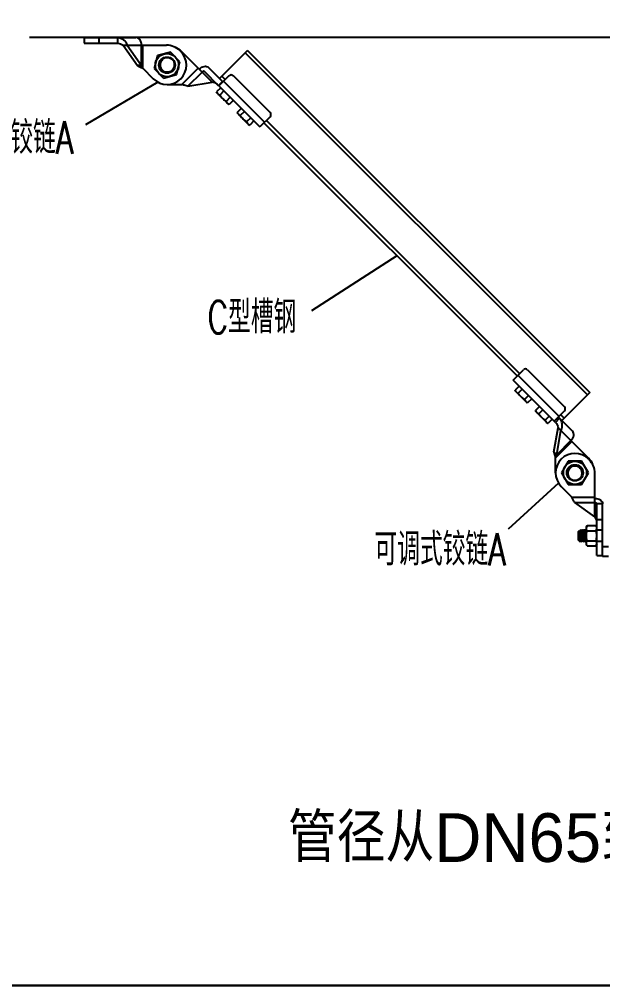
# Model space of a CAD drawing. Extents: x 27938 to 1507990, y 110129 to 923079.
# Drawn here: x 447431 to 454605, y 372277 to 384170 of the extents above; entities that cross this region are included whole.
import ezdxf

# ---------------------------------------------------------------- set-up
doc = ezdxf.new("R2010")
doc.units = 0
doc.header["$LTSCALE"] = 1000
doc.header["$MEASUREMENT"] = 0
doc.layers.add('BZ', color=2, linetype='Continuous')
doc.layers.add('W_DIM', color=4, linetype='Continuous')
doc.styles.get("Standard").update_dxf_attribs({"font": 'gbenor.shx', "bigfont": 'gbcbig.shx'})
doc.styles.add('wwp100', font='txt.shx', dxfattribs={"width": 0.7, "height": 400, "bigfont": 'hztxt.shx'})
doc.styles.add('中西文等高字体', font='HZTXT_E.shx', dxfattribs={"width": 0.7, "height": 4, "bigfont": 'hztxt.shx'})
doc.dimstyles.get("Standard").update_dxf_attribs({"dimtxt": 0.18, "dimasz": 0.18, "dimexe": 0.18, "dimexo": 0.0625, "dimgap": 0.09, "dimtad": 0, "dimtih": 1, "dimtoh": 1, "dimdec": 4, "dimzin": 0, "dimdsep": 46, "dimtxsty": 'Standard', "dimcen": 0.09, "dimadec": 0, "dimazin": 0, "dimtfac": 1, "dimtdec": 4, "dimtofl": 0, "dimtmove": 0, "dimatfit": 3, "dimfxl": 1, "dimtolj": 1, "dimtzin": 0, "dimarcsym": 0})

msp = doc.modelspace()

# ---------------------------------------------------------------- linework, layer by layer
at = {"linetype": 'Continuous'}
for p, q in [((448229.2, 383946.5), (448229.2, 383875)), ((448229.2, 383946.5), (448865.3, 383946.5)), ((448407.8, 383946.5), (448407.8, 383875)), ((448638.2, 383946.5), (448638.2, 383875)), ((448229.2, 383875), (448638.2, 383875)), ((448706.8, 383851.2), (448882.1, 383603.2)), ((448706.8, 383851.2), (449239.8, 383851.2)), ((448757.3, 383851.2), (448932.7, 383603.2)), ((448932.7, 383603.2), (448932.7, 383851.2)), ((448949.5, 383566.6), (448949.5, 383851.2)), ((449289.8, 383765.1), (449130.5, 383722.4)), ((449406.5, 383648.4), (449289.8, 383765.1)), ((449415.5, 383774.1), (449408.2, 383781.5)), ((449802.8, 383397.2), (449425.9, 383774.1)), ((450237.4, 383787.8), (449892.2, 383442.6)), ((450237.4, 383787.8), (454446.2, 379578.9)), ((449130.5, 383722.4), (449087.8, 383563)), ((449363.8, 383489.1), (449406.5, 383648.4)), ((450207.9, 383758.3), (454416.7, 379549.5)), ((448932.7, 383603.2), (448882.1, 383603.2)), ((448949.5, 383566.6), (449078.8, 383437.4)), ((449087.8, 383563), (449204.4, 383446.4)), ((449163.2, 383606.1), (449163.2, 383606.2)), ((449163.2, 383603.4), (449163.2, 383603.3)), ((449631.2, 383568.9), (449430, 383367.6)), ((449882.3, 383351.5), (449707.6, 383526.2)), ((449932.8, 383402), (449758.1, 383576.7)), ((449204.4, 383446.4), (449363.8, 383489.1)), ((449503.5, 383345.8), (449678.8, 383521.2)), ((449929.4, 383405.4), (449878.8, 383354.9)), ((449884.2, 383350.4), (450010.1, 383476.3)), ((449921.7, 383472), (449963.8, 383430)), ((450447.8, 382903.8), (449942.7, 383408.9)), ((450515.2, 383021.6), (450060.6, 383476.3)), ((449247.1, 383367.6), (449430, 383367.6)), ((449503.5, 383345.8), (449802.8, 383397.2)), ((449907, 383326.7), (449856.9, 383276.6)), ((449883.8, 383350), (450388.9, 382844.8)), ((449945.9, 383287.8), (449895.8, 383237.7)), ((449863.6, 383262.4), (449856.9, 383276.6)), ((449863.6, 383262.4), (449998.3, 383127.7)), ((450023.7, 383210.1), (449973.6, 383160)), ((450062.6, 383171.2), (450012.5, 383121.1)), ((449998.3, 383127.7), (450012.5, 383121.1)), ((450159.6, 383074.1), (450109.5, 383024.1)), ((450116.1, 383009.8), (450109.5, 383024.1)), ((450116.1, 383009.8), (450250.8, 382875.1)), ((450198.5, 383035.3), (450148.4, 382985.2)), ((450276.3, 382957.5), (450226.2, 382907.4)), ((450515.2, 382971.1), (450388.9, 382844.8)), ((450250.8, 382875.1), (450265.1, 382868.5)), ((450315.1, 382918.6), (450265.1, 382868.5)), ((450439.4, 382895.3), (453553.8, 379781)), ((450468.9, 382924.8), (453583.2, 379810.5)), ((453503.3, 379730.5), (453629.6, 379856.8)), ((453680.1, 379856.8), (454134.7, 379402.1)), ((454024, 379209.7), (453503.3, 379730.5)), ((453562.2, 379789.4), (454067.3, 379284.3)), ((453577, 379656.7), (453526.9, 379606.6)), ((453533.6, 379592.4), (453526.9, 379606.6)), ((453615.9, 379617.8), (453565.8, 379567.7)), ((453533.6, 379592.4), (453668.3, 379457.7)), ((453693.7, 379540), (453643.6, 379490)), ((453732.6, 379501.2), (453682.5, 379451.1)), ((454446.2, 379578.9), (454101, 379233.8)), ((453668.3, 379457.7), (453682.5, 379451.1)), ((453829.6, 379404.1), (453779.5, 379354)), ((453868.5, 379365.2), (453818.4, 379315.2)), ((453786.1, 379339.8), (453779.5, 379354)), ((453786.1, 379339.8), (453920.9, 379205.1)), ((453946.3, 379287.5), (453896.2, 379237.4)), ((453985.2, 379248.6), (453935.1, 379198.5)), ((454010.9, 379227.8), (454134.7, 379351.6)), ((454024, 379209.7), (454074.5, 379260.2)), ((454058.9, 379275.8), (454235.1, 379099.7)), ((454088.4, 379305.3), (454130.5, 379263.2)), ((453920.9, 379205.1), (453935.1, 379198.5)), ((454004.3, 378845), (454055.7, 379144.4)), ((454055.7, 379144.4), (454432.6, 378767.5)), ((454040, 378809.3), (454091.4, 379108.7)), ((454026.1, 378771.5), (454227.3, 378972.8)), ((454215.4, 378984.7), (454040, 378809.3)), ((454004.3, 378845), (454040, 378809.3)), ((454026.1, 378588.7), (454026.1, 378771.5)), ((454181.7, 378731.6), (454099.2, 378588.7)), ((454346.7, 378731.6), (454181.7, 378731.6)), ((454321.9, 378649.7), (454321.8, 378649.8)), ((454429.2, 378588.7), (454346.7, 378731.6)), ((454432.6, 378757.1), (454439.9, 378749.7)), ((454099.2, 378588.7), (454181.7, 378445.8)), ((454323.8, 378647.8), (454323.9, 378647.7)), ((454346.7, 378445.8), (454429.2, 378588.7)), ((454509.7, 378048.3), (454509.7, 378581.4)), ((454225.1, 378291.1), (454095.8, 378420.3)), ((454181.7, 378445.8), (454346.7, 378445.8)), ((454225.1, 378291.1), (454509.7, 378291.1)), ((454261.6, 378223.7), (454509.7, 378223.7)), ((454509.7, 378048.3), (454261.6, 378223.7)), ((454604.9, 378206.9), (454533.5, 378206.9)), ((454533.5, 377570.7), (454533.5, 378206.9)), ((454604.9, 377564.8), (454604.9, 378206.9)), ((454414.5, 377938.5), (454404.9, 377921.9)), ((454414.5, 377938.5), (454523.9, 377938.5)), ((454533.5, 377921.9), (454523.9, 377938.5)), ((454604.9, 378010), (454533.5, 378010)), ((454307.3, 377868.4), (454319.1, 377880.2)), ((454307.3, 377761.2), (454307.3, 377868.4)), ((454319.3, 377880.2), (454319.1, 377880.2)), ((454322.5, 377874.7), (454319.3, 377880.2)), ((454327.3, 377874.9), (454322.2, 377874.9)), ((454333.6, 377886), (454327.2, 377874.9)), ((454333.6, 377886), (454333.9, 377886.3)), ((454333.9, 377886.3), (454336.5, 377886.3)), ((454333.9, 377886.3), (454336.5, 377886.3)), ((454336.7, 377886), (454336.5, 377886.3)), ((454343.3, 377874.7), (454336.7, 377886)), ((454348.2, 377874.9), (454343, 377874.9)), ((454354.4, 377886), (454348, 377874.9)), ((454354.4, 377886), (454354.7, 377886.3)), ((454354.7, 377886.3), (454357.3, 377886.3)), ((454354.7, 377886.3), (454357.3, 377886.3)), ((454357.6, 377886), (454357.3, 377886.3)), ((454364.1, 377874.7), (454357.6, 377886)), ((454369, 377874.9), (454363.8, 377874.9)), ((454375.3, 377886), (454368.8, 377874.9)), ((454375.3, 377886), (454375.5, 377886.3)), ((454375.5, 377886.3), (454378.1, 377886.3)), ((454375.5, 377886.3), (454378.1, 377886.3)), ((454378.4, 377886), (454378.1, 377886.3)), ((454385, 377874.7), (454378.4, 377886)), ((454389.8, 377874.9), (454385, 377874.9)), ((454385, 377874.7), (454385.2, 377874.3)), ((454396.1, 377886), (454389.7, 377874.9)), ((454396.1, 377886), (454396.4, 377886.3)), ((454396.4, 377886.3), (454399, 377886.3)), ((454396.4, 377886.3), (454399, 377886.3)), ((454399.2, 377886), (454399, 377886.3)), ((454404.9, 377876.3), (454399.2, 377886)), ((454404.9, 377707.7), (454404.9, 377921.9)), ((454414.5, 377876.7), (454523.9, 377876.7)), ((454604.9, 377883.7), (454533.5, 377883.7)), ((454307.3, 377761.2), (454313.8, 377754.7)), ((454313.8, 377754.7), (454313.8, 377779)), ((454313.8, 377754.7), (454316.9, 377754.7)), ((454316.6, 377755), (454320.5, 377748.3)), ((454321.1, 377747.4), (454320.5, 377748.3)), ((454321.1, 377747.4), (454325.1, 377743.4)), ((454325.1, 377746.1), (454325.1, 377743.4)), ((454325.1, 377743.4), (454326, 377743.4)), ((454325.9, 377743.4), (454326, 377743.4)), ((454326, 377743.4), (454326.3, 377743.6)), ((454326.3, 377743.6), (454332.7, 377754.6)), ((454332.6, 377754.7), (454337.7, 377754.7)), ((454337.3, 377755.2), (454337.4, 377755)), ((454337.4, 377755), (454344, 377743.6)), ((454344, 377743.6), (454344.3, 377743.4)), ((454344.3, 377743.4), (454346.9, 377743.4)), ((454344.3, 377743.4), (454346.9, 377743.4)), ((454347.1, 377743.6), (454346.9, 377743.4)), ((454347.1, 377743.6), (454353.5, 377754.6)), ((454353.4, 377754.7), (454358.6, 377754.7)), ((454358.3, 377755), (454364.8, 377743.6)), ((454364.8, 377743.6), (454365.1, 377743.4)), ((454365.1, 377743.4), (454367.7, 377743.4)), ((454365.1, 377743.4), (454367.7, 377743.4)), ((454368, 377743.6), (454367.7, 377743.4)), ((454368, 377743.6), (454374.4, 377754.6)), ((454374.2, 377754.7), (454379.4, 377754.7)), ((454379.1, 377755), (454385.7, 377743.6)), ((454385.7, 377743.6), (454385.9, 377743.4)), ((454385.9, 377743.4), (454388.5, 377743.4)), ((454385.9, 377743.4), (454388.5, 377743.4)), ((454388.8, 377743.6), (454388.5, 377743.4)), ((454388.8, 377743.6), (454395.2, 377754.6)), ((454395.1, 377754.7), (454400.3, 377754.7)), ((454399.9, 377755), (454404.9, 377746.4)), ((454404.9, 377799.5), (454404.2, 377814.8)), ((454414.5, 377691.1), (454404.9, 377707.7)), ((454414.5, 377753), (454523.9, 377753)), ((454533.5, 377707.7), (454523.9, 377691.1)), ((454533.5, 377749.3), (454604.9, 377749.3)), ((454414.5, 377691.1), (454523.9, 377691.1)), ((454604.9, 377683.8), (454676.4, 377683.8)), ((454533.5, 377570.7), (454604.9, 377570.7)), ((454604.9, 377564.8), (454676.4, 377564.8))]:
    msp.add_line(p, q, dxfattribs=at)
at = {"color": 7}
msp.add_line((470376.4, 372277.4), (446298.8, 372281.4), dxfattribs=at)
msp.add_lwpolyline([(446294.6, 387132.7), (458971.8, 387132.7), (458971.8, 372277.4), (446294.6, 372277.4)], close=True)
at = {"linetype": 'Continuous'}
for centre, radius in [((449247.1, 383605.7), 142.9), ((449247.1, 383605.7), 100.2), ((449247.1, 383605.7), 95.3), ((454264.2, 378588.7), 142.9), ((454264.2, 378588.7), 100.2), ((454264.2, 378588.7), 95.3)]:
    msp.add_circle(centre, radius, dxfattribs=at)
for centre, radius, start, end in [((449247.1, 383605.7), 238.1, 225, 45), ((449239.8, 383613.1), 238.1, 45, 90), ((449257.6, 383605.7), 238.1, 45, 67.63031), ((449252.7, 383604.3), 94.7, 72.31446, 73.94712), ((449247.3, 383605.7), 84.1, 177.15432, 178.71863), ((449247.2, 383605.7), 84, 178.71875, 179.6641), ((449246.9, 383605.7), 83.7, 179.75296, 181.37328), ((449246.4, 383611.4), 83.5, 184.99489, 185.50792), ((449246.7, 383605.7), 83.5, 181.37381, 181.69398), ((449246.9, 383605.7), 83.7, 181.69418, 182.60616), ((449247.2, 383605.8), 84, 182.60725, 185.59802), ((449247.3, 383605.8), 84, 185.59662, 191.09946), ((449247, 383605.7), 83.8, 191.10333, 191.4834), ((449247.1, 383605.7), 83.9, 191.48488, 255.44483), ((449247.2, 383605.8), 84, 255.4458, 258.67361), ((449247.1, 383605.7), 83.9, 258.67355, 262.14337), ((449247.1, 383605.7), 83.9, 262.14543, 265.15819), ((449247.2, 383605.9), 84.1, 265.15789, 267.69509), ((449247.2, 383605.9), 84.1, 267.70337, 268.51134), ((449247.2, 383605.9), 84.1, 267.69503, 268.78973), ((449247.2, 383605.8), 84, 268.51135, 269.23308), ((449247.2, 383605.7), 83.9, 268.78883, 271.69256), ((449247.2, 383605.6), 83.7, 269.23213, 271.6927), ((450035.3, 383451), 35.7, 45, 135), ((450489.9, 382996.4), 35.7, 315, 45), ((453654.8, 379831.5), 35.7, 45, 135), ((454109.4, 379376.9), 35.7, 315, 45), ((454264.2, 378588.7), 238.1, 45, 225), ((454264.2, 378599.1), 238.1, 22.36969, 45), ((454264.1, 378588.8), 83.9, 133.78883, 136.69256), ((454264, 378588.8), 83.7, 134.23213, 136.6927), ((454264.2, 378588.7), 84, 133.51135, 134.23308), ((454264.3, 378588.6), 84.1, 132.69503, 133.78973), ((454264.3, 378588.6), 84.1, 132.70337, 133.51134), ((454264.3, 378588.6), 84.1, 130.15789, 132.69509), ((454264.2, 378588.8), 83.9, 127.14543, 130.15819), ((454264.2, 378588.7), 83.9, 123.67355, 127.14337), ((454264.2, 378588.7), 84, 120.4458, 123.67361), ((454264.2, 378588.7), 83.9, 56.48488, 120.44483), ((454264.3, 378588.9), 83.8, 56.10333, 56.4834), ((454264.1, 378588.6), 84, 50.59662, 56.09946), ((454264.2, 378588.7), 84, 47.60725, 50.59802), ((454264.4, 378588.9), 83.7, 46.69418, 47.60616), ((454264.5, 378589), 83.5, 46.37381, 46.69398), ((454268.8, 378585.2), 83.5, 49.99489, 50.50792), ((454264.3, 378588.9), 83.7, 44.75296, 46.37328), ((454271.5, 378581.4), 238.1, 0, 45), ((454264.2, 378588.7), 84, 43.71875, 44.6641), ((454264.1, 378588.6), 84.1, 42.15432, 43.71863), ((454259.3, 378585.8), 94.7, 297.31446, 298.94712), ((454380.5, 377872.6), 4.96, 18.49226, 20.49889), ((454485.4, 377907.5), 48.1, 6.63088, 7.40314), ((454485.4, 377722.2), 48.1, 352.59836, 353.3691)]:
    msp.add_arc(centre, radius, start, end, dxfattribs=at)
for points, knots in [([(448638.2, 383946.5), (448651.3, 383946.5), (448678.2, 383941.3), (448713.3, 383920), (448740.6, 383888.9), (448752.8, 383864), (448757.3, 383851.2)], [0, 0, 0, 0, 0.2432329, 0.4930778, 0.7487233, 1, 1, 1, 1]), ([(448932.7, 383851.2), (448932.7, 383863.5), (448929.4, 383887.3), (448915.3, 383918.5), (448893.4, 383940.7), (448874.2, 383946.5), (448865.3, 383946.5)], [0, 0, 0, 0, 0.2879693, 0.555344, 0.7905333, 1, 1, 1, 1]), ([(448638.2, 383875), (448651, 383875), (448675.7, 383870.3), (448697.3, 383858.1), (448706.8, 383851.2)], [0, 0, 0, 0, 0.5225162, 1, 1, 1, 1]), ([(449278.9, 383695.4), (449265.2, 383699.3), (449235.4, 383701), (449201.4, 383685.8), (449180.8, 383665.4), (449169.5, 383646.8), (449163.1, 383625.9), (449162.5, 383611.3), (449163.2, 383604.2)], [0, 0, 0, 0, 0.2492726, 0.4984099, 0.6238458, 0.7492448, 0.8746208, 1, 1, 1, 1]), ([(449249.6, 383521.8), (449256.9, 383521.6), (449271.7, 383522.9), (449292.5, 383530.5), (449310.8, 383543.1), (449330.1, 383565.3), (449343.2, 383600.8), (449339.3, 383630.8), (449334.2, 383644.5)], [0, 0, 0, 0, 0.1254142, 0.2508333, 0.3762646, 0.5017062, 0.7507851, 1, 1, 1, 1]), ([(448882.1, 383603.2), (448892, 383596.4), (448914.3, 383583.8), (448937.3, 383572.6), (448949.5, 383566.6)], [0, 0, 0, 0, 0.4682186, 1, 1, 1, 1]), ([(448932.7, 383603.2), (448933.8, 383600.1), (448938.7, 383587.6), (448944.9, 383575.7), (448949.5, 383566.6)], [0, 0, 0, 0, 0.2440009, 1, 1, 1, 1]), ([(449643.1, 383556.9), (449651.8, 383565.6), (449670.9, 383580.2), (449702.9, 383592.3), (449734.1, 383592.4), (449751.8, 383583), (449758.1, 383576.7)], [0, 0, 0, 0, 0.2879707, 0.5553439, 0.7905323, 1, 1, 1, 1]), ([(449707.6, 383526.2), (449706, 383527.7), (449701.6, 383530.1), (449693.8, 383530.1), (449685.8, 383527), (449681, 383523.4), (449678.8, 383521.2)], [0, 0, 0, 0, 0.209498, 0.4446669, 0.7119894, 1, 1, 1, 1]), ([(449503.5, 383345.8), (449491.7, 383348), (449467, 383354.9), (449442.8, 383363.2), (449430, 383367.6)], [0, 0, 0, 0, 0.4682186, 1, 1, 1, 1]), ([(449868.2, 383365.6), (449859.1, 383374.6), (449838.3, 383388.8), (449814.4, 383395.4), (449802.8, 383397.2)], [0, 0, 0, 0, 0.5225162, 1, 1, 1, 1]), ([(449884.2, 383350.4), (449884.1, 383350.3), (449883.3, 383350.2), (449882.7, 383351), (449882.3, 383351.5)], [0, 0, 0, 0, 0.1267747, 1, 1, 1, 1]), ([(449856.9, 383276.6), (449857.5, 383275.4), (449859.8, 383270.8), (449862.4, 383266.3), (449864.6, 383263.1)], [0, 0, 0, 0, 0.2533457, 1, 1, 1, 1]), ([(449872.6, 383253.4), (449875.9, 383250.1), (449883.2, 383244.2), (449891.5, 383239.7), (449895.8, 383237.7)], [0, 0, 0, 0, 0.4935889, 1, 1, 1, 1]), ([(449973.6, 383160), (449975.6, 383155.7), (449980.1, 383147.4), (449986, 383140), (449989.2, 383136.7)], [0, 0, 0, 0, 0.5064112, 1, 1, 1, 1]), ([(449989.2, 383136.7), (449992.5, 383133.5), (449999.9, 383127.5), (450008.2, 383123.1), (450012.5, 383121.1)], [0, 0, 0, 0, 0.4935889, 1, 1, 1, 1]), ([(450109.5, 383024.1), (450110.1, 383022.9), (450112.3, 383018.2), (450114.9, 383013.7), (450117.1, 383010.5)], [0, 0, 0, 0, 0.2533457, 1, 1, 1, 1]), ([(450125.2, 383000.8), (450128.4, 382997.5), (450135.8, 382991.6), (450144.1, 382987.2), (450148.4, 382985.2)], [0, 0, 0, 0, 0.4935889, 1, 1, 1, 1]), ([(450226.2, 382907.4), (450228.2, 382903.1), (450232.6, 382894.8), (450238.5, 382887.4), (450241.8, 382884.2)], [0, 0, 0, 0, 0.5064112, 1, 1, 1, 1]), ([(450241.8, 382884.2), (450245.1, 382880.9), (450252.5, 382875), (450260.8, 382870.5), (450265.1, 382868.5)], [0, 0, 0, 0, 0.4935889, 1, 1, 1, 1]), ([(453526.9, 379606.6), (453527.5, 379605.4), (453529.8, 379600.8), (453532.4, 379596.3), (453534.6, 379593.1)], [0, 0, 0, 0, 0.2533457, 1, 1, 1, 1]), ([(453542.6, 379583.4), (453545.9, 379580.1), (453553.2, 379574.2), (453561.5, 379569.7), (453565.8, 379567.7)], [0, 0, 0, 0, 0.4935889, 1, 1, 1, 1]), ([(453643.6, 379490), (453645.6, 379485.7), (453650.1, 379477.4), (453656, 379470), (453659.3, 379466.7)], [0, 0, 0, 0, 0.5064112, 1, 1, 1, 1]), ([(453659.3, 379466.7), (453662.5, 379463.4), (453669.9, 379457.5), (453678.2, 379453.1), (453682.5, 379451.1)], [0, 0, 0, 0, 0.4935889, 1, 1, 1, 1]), ([(453779.5, 379354), (453780.1, 379352.9), (453782.3, 379348.2), (453785, 379343.7), (453787.2, 379340.5)], [0, 0, 0, 0, 0.2533457, 1, 1, 1, 1]), ([(453795.2, 379330.8), (453798.4, 379327.5), (453805.8, 379321.6), (453814.1, 379317.2), (453818.4, 379315.2)], [0, 0, 0, 0, 0.4935889, 1, 1, 1, 1]), ([(454099, 379222.5), (454097.6, 379226), (454091.5, 379239.8), (454082.5, 379252.3), (454074.5, 379260.2)], [0, 0, 0, 0, 0.2529073, 1, 1, 1, 1]), ([(453896.2, 379237.4), (453898.2, 379233.1), (453902.6, 379224.8), (453908.6, 379217.4), (453911.8, 379214.1)], [0, 0, 0, 0, 0.5064112, 1, 1, 1, 1]), ([(453911.8, 379214.1), (453915.1, 379210.9), (453922.5, 379205), (453930.8, 379200.5), (453935.1, 379198.5)], [0, 0, 0, 0, 0.4935889, 1, 1, 1, 1]), ([(454024, 379209.7), (454022, 379211.8), (454018.1, 379215.7), (454013.5, 379220.4), (454009.2, 379226.1), (454010.9, 379227.8)], [0, 0, 0, 0, 0.3786649, 0.6932905, 1, 1, 1, 1]), ([(454024, 379209.7), (454033.1, 379200.7), (454047.2, 379179.9), (454053.8, 379156), (454055.7, 379144.4)], [0, 0, 0, 0, 0.5225162, 1, 1, 1, 1]), ([(454091.4, 379108.7), (454099.9, 379126.2), (454110.8, 379164.4), (454106, 379204.4), (454099, 379222.5)], [0, 0, 0, 0, 0.5007687, 1, 1, 1, 1]), ([(454215.4, 378984.7), (454224.1, 378993.4), (454238.6, 379012.5), (454250.7, 379044.5), (454250.9, 379075.7), (454241.4, 379093.3), (454235.1, 379099.7)], [0, 0, 0, 0, 0.2879707, 0.5553439, 0.7905323, 1, 1, 1, 1]), ([(454004.3, 378845), (454006.4, 378833.2), (454013.3, 378808.6), (454021.6, 378784.4), (454026.1, 378771.5)], [0, 0, 0, 0, 0.4682186, 1, 1, 1, 1]), ([(454026.1, 378771.5), (454027.1, 378774.8), (454031.2, 378787.6), (454035.8, 378800.2), (454040, 378809.3)], [0, 0, 0, 0, 0.254643, 1, 1, 1, 1]), ([(454305.1, 378502.9), (454317.6, 378509.8), (454339.8, 378529.7), (454353.1, 378564.5), (454353.3, 378593.4), (454348.1, 378614.6), (454337.8, 378633.9), (454328, 378644.6), (454322.4, 378649.2)], [0, 0, 0, 0, 0.2492726, 0.4984099, 0.6238458, 0.7492448, 0.8746208, 1, 1, 1, 1]), ([(454203.1, 378646.3), (454197.7, 378641.3), (454188.3, 378629.9), (454178.9, 378609.8), (454174.9, 378588), (454176.9, 378558.7), (454192.8, 378524.3), (454216.8, 378505.8), (454230, 378499.8)], [0, 0, 0, 0, 0.1254142, 0.2508333, 0.3762646, 0.5017062, 0.7507851, 1, 1, 1, 1]), ([(454261.6, 378223.7), (454254.8, 378233.5), (454242.3, 378255.9), (454231.1, 378278.8), (454225.1, 378291.1)], [0, 0, 0, 0, 0.4682186, 1, 1, 1, 1]), ([(454509.7, 378274.2), (454521.9, 378274.2), (454545.8, 378271), (454576.9, 378256.9), (454599.1, 378235), (454604.9, 378215.8), (454604.9, 378206.9)], [0, 0, 0, 0, 0.2879693, 0.555344, 0.7905333, 1, 1, 1, 1]), ([(454509.7, 378223.7), (454515.5, 378223.7), (454524.3, 378221.5), (454532, 378213.9), (454533.5, 378209.1), (454533.5, 378206.9)], [0, 0, 0, 0, 0.5525142, 0.7891783, 1, 1, 1, 1]), ([(454404.9, 377907.6), (454404.9, 377912.9), (454406.9, 377923.8), (454411.7, 377933.7), (454414.5, 377938.5)], [0, 0, 0, 0, 0.4850688, 1, 1, 1, 1]), ([(454529.4, 378008.9), (454528.3, 378012.7), (454523.5, 378026.6), (454516, 378039.5), (454509.7, 378048.3)], [0, 0, 0, 0, 0.2652356, 1, 1, 1, 1]), ([(454533.1, 377913.7), (454532.8, 377915.8), (454531.1, 377924.5), (454527.3, 377932.7), (454523.9, 377938.5)], [0, 0, 0, 0, 0.2413187, 1, 1, 1, 1]), ([(454325.1, 377746.1), (454324.8, 377749.7), (454324.3, 377759), (454323.6, 377775.5), (454323, 377796.3), (454322.3, 377819), (454321.7, 377837.9), (454321.2, 377851.9), (454320.8, 377860.9), (454320.4, 377868.3), (454320.2, 377874), (454319.7, 377877.7), (454319.6, 377879.7), (454319.3, 377880.2)], [0, 0, 0, 0, 0.0806353, 0.2085354, 0.3696645, 0.5456203, 0.7157198, 0.7920409, 0.859282, 0.9153044, 0.9582922, 0.9868202, 1, 1, 1, 1]), ([(454322.5, 377874.7), (454322.5, 377874.6), (454322.8, 377874), (454322.9, 377873.4), (454323, 377872.9)], [0, 0, 0, 0, 0.1730941, 1, 1, 1, 1]), ([(454323, 377872.9), (454323.7, 377869.9), (454324.4, 377861.7), (454325.6, 377846.9), (454326.6, 377828), (454327.8, 377807.4), (454328.7, 377790.3), (454329.5, 377777.9), (454330.1, 377770.1), (454330.7, 377763.9), (454331.2, 377759), (454331.8, 377756.5), (454332.2, 377754.7), (454332.6, 377754.7)], [0, 0, 0, 0, 0.0777982, 0.2082354, 0.3748006, 0.5562004, 0.7292138, 0.8055371, 0.8717102, 0.9256228, 0.9655759, 0.9903913, 1, 1, 1, 1]), ([(454327.3, 377874.9), (454327.7, 377874.9), (454328.1, 377872.9), (454328.7, 377870.3), (454329.3, 377865), (454329.9, 377858.2), (454330.5, 377849.8), (454331.3, 377836.6), (454332.3, 377818.6), (454333.5, 377797.4), (454334.5, 377780.7), (454335.4, 377769.3), (454335.9, 377762.9), (454336.6, 377758.4), (454337, 377756), (454337.3, 377755.2)], [0, 0, 0, 0, 0.0102174, 0.0368365, 0.0796373, 0.1372379, 0.2076612, 0.2884451, 0.4694957, 0.6551875, 0.8196562, 0.8865748, 0.9400423, 0.9782392, 1, 1, 1, 1]), ([(454333.9, 377886.3), (454333.9, 377886.3), (454334.1, 377886.1), (454334.1, 377886), (454334.2, 377885.9)], [0, 0, 0, 0, 0.3723986, 1, 1, 1, 1]), ([(454334.2, 377885.9), (454334.2, 377885.8), (454334.4, 377885.2), (454334.6, 377884.6), (454334.7, 377884.2)], [0, 0, 0, 0, 0.1797905, 1, 1, 1, 1]), ([(454334.7, 377884.2), (454335.3, 377881.1), (454336, 377872.6), (454337.3, 377853.4), (454338.6, 377825.6), (454340.1, 377793.3), (454341.3, 377768.3), (454342.5, 377753), (454343.1, 377747.5), (454343.5, 377745.4)], [0, 0, 0, 0, 0.0680369, 0.183112, 0.4156134, 0.66855, 0.8804582, 0.9541945, 1, 1, 1, 1]), ([(454346.1, 377745.5), (454345.4, 377748.8), (454344.7, 377758.1), (454343.6, 377774.8), (454342.5, 377796.5), (454341.4, 377820.4), (454340.3, 377843.6), (454339.4, 377861.2), (454338.5, 377872.8), (454338, 377879), (454337.4, 377883.2), (454337.1, 377885.4), (454336.7, 377886)], [0, 0, 0, 0, 0.072759, 0.1968608, 0.3572598, 0.5342987, 0.7062829, 0.8521474, 0.9095253, 0.9540848, 0.9844928, 1, 1, 1, 1]), ([(454343.6, 377873.9), (454344.4, 377871.3), (454345, 377863.5), (454346.3, 377849.3), (454347.3, 377830.4), (454348.5, 377809.4), (454349.5, 377791.8), (454350.3, 377778.9), (454350.9, 377770.8), (454351.5, 377764.3), (454352, 377759.2), (454352.6, 377756.6), (454353, 377754.7), (454353.4, 377754.7)], [0, 0, 0, 0, 0.0681208, 0.1931918, 0.3586724, 0.5424113, 0.7197556, 0.7984706, 0.8669215, 0.9228135, 0.9642903, 0.9900662, 1, 1, 1, 1]), ([(454348.2, 377874.9), (454348.6, 377874.9), (454349, 377873), (454349.5, 377870.4), (454350.1, 377865.1), (454350.7, 377858.6), (454351.3, 377850.3), (454352.1, 377837.2), (454353.1, 377819.5), (454354.3, 377798.4), (454355.3, 377779.5), (454356.6, 377765.5), (454357.2, 377757.9), (454358, 377755.5)], [0, 0, 0, 0, 0.0100661, 0.0362289, 0.0783082, 0.1349822, 0.2043392, 0.2840022, 0.4630493, 0.6476926, 0.8127255, 0.9356584, 1, 1, 1, 1]), ([(454354.7, 377886.3), (454354.8, 377886.3), (454354.9, 377886.1), (454355, 377886), (454355, 377885.9)], [0, 0, 0, 0, 0.371131, 1, 1, 1, 1]), ([(454355, 377885.9), (454355.1, 377885.8), (454355.3, 377885.2), (454355.4, 377884.7), (454355.5, 377884.2)], [0, 0, 0, 0, 0.1810218, 1, 1, 1, 1]), ([(454355.5, 377884.2), (454356.1, 377880.8), (454356.9, 377871.6), (454358, 377854.9), (454359, 377833.2), (454360.2, 377809.3), (454361.3, 377786.1), (454362.2, 377768.4), (454363, 377756.8), (454363.5, 377750.6), (454364.1, 377746.4), (454364.5, 377744.2), (454364.8, 377743.6)], [0, 0, 0, 0, 0.0724852, 0.1964351, 0.3567845, 0.5338775, 0.7059953, 0.8519985, 0.9094333, 0.9540396, 0.9844795, 1, 1, 1, 1]), ([(454366.9, 377745.4), (454366.3, 377748.8), (454365.5, 377758), (454364.4, 377774.7), (454363.4, 377796.4), (454362.3, 377820.3), (454361.2, 377843.5), (454360.2, 377861.2), (454359.4, 377872.8), (454358.9, 377879), (454358.3, 377883.2), (454357.9, 377885.4), (454357.6, 377886)], [0, 0, 0, 0, 0.072462, 0.1964006, 0.3567743, 0.5338804, 0.7060032, 0.8520154, 0.9094481, 0.9540479, 0.9844809, 1, 1, 1, 1]), ([(454364.1, 377874.7), (454364.2, 377874.6), (454364.3, 377874.4), (454364.4, 377874.2), (454364.4, 377874)], [0, 0, 0, 0, 0.4376161, 1, 1, 1, 1]), ([(454364.4, 377874), (454365.2, 377871.5), (454365.8, 377863.9), (454367.1, 377849.8), (454368.1, 377830.9), (454369.3, 377809.8), (454370.3, 377792.2), (454371.1, 377779.2), (454371.7, 377771), (454372.3, 377764.4), (454372.9, 377759.2), (454373.4, 377756.7), (454373.8, 377754.7), (454374.2, 377754.7)], [0, 0, 0, 0, 0.0659453, 0.1897904, 0.3550149, 0.5392741, 0.7175969, 0.7968558, 0.8658281, 0.9221694, 0.96399, 0.9899888, 1, 1, 1, 1]), ([(454369, 377874.9), (454369.4, 377874.9), (454369.8, 377873), (454370.4, 377870.5), (454370.9, 377865.3), (454371.5, 377858.9), (454372.1, 377850.7), (454372.9, 377837.8), (454373.9, 377820.3), (454375.1, 377799.3), (454376.1, 377780.4), (454377.4, 377766.2), (454378, 377758.4), (454378.8, 377755.8)], [0, 0, 0, 0, 0.0099248, 0.0356747, 0.0771054, 0.1329413, 0.2013278, 0.2799736, 0.4571941, 0.6408665, 0.8063789, 0.9316041, 1, 1, 1, 1]), ([(454375.5, 377886.3), (454375.6, 377886.3), (454375.8, 377886.1), (454375.8, 377886), (454375.9, 377885.9)], [0, 0, 0, 0, 0.3700796, 1, 1, 1, 1]), ([(454375.9, 377885.9), (454375.9, 377885.8), (454376.1, 377885.2), (454376.2, 377884.7), (454376.3, 377884.2)], [0, 0, 0, 0, 0.1820575, 1, 1, 1, 1]), ([(454376.3, 377884.2), (454377, 377880.9), (454377.7, 377871.7), (454378.8, 377855), (454379.9, 377833.3), (454381, 377809.4), (454382.1, 377786.1), (454383, 377768.5), (454383.9, 377756.8), (454384.4, 377750.6), (454385, 377746.4), (454385.3, 377744.2), (454385.7, 377743.6)], [0, 0, 0, 0, 0.0723037, 0.1961546, 0.3565036, 0.5336411, 0.7058393, 0.8519298, 0.9093948, 0.9540202, 0.984473, 1, 1, 1, 1]), ([(454387.8, 377745.4), (454387.1, 377748.8), (454386.4, 377758), (454385.2, 377774.7), (454384.2, 377796.4), (454383.1, 377820.3), (454382, 377843.5), (454381, 377861.2), (454380.2, 377872.8), (454379.7, 377879), (454379.1, 377883.2), (454378.8, 377885.4), (454378.4, 377886)], [0, 0, 0, 0, 0.0724348, 0.1963567, 0.3567, 0.5338039, 0.7059441, 0.8519721, 0.9094173, 0.9540318, 0.9844771, 1, 1, 1, 1]), ([(454385.2, 377874.1), (454386, 377871.7), (454386.6, 377864.1), (454387.9, 377850.1), (454389, 377831.2), (454390.1, 377810.1), (454391.1, 377792.4), (454392, 377779.3), (454392.5, 377771.1), (454393.1, 377764.5), (454393.7, 377759.2), (454394.3, 377756.7), (454394.7, 377754.7), (454395.1, 377754.7)], [0, 0, 0, 0, 0.0645661, 0.1876199, 0.3526803, 0.5372716, 0.7162179, 0.7958287, 0.8651304, 0.9217555, 0.9638039, 0.9899473, 1, 1, 1, 1]), ([(454389.8, 377874.9), (454390.2, 377874.9), (454390.6, 377873), (454391.2, 377870.5), (454391.7, 377865.3), (454392.3, 377858.8), (454392.9, 377850.7), (454393.8, 377837.8), (454394.7, 377820.3), (454395.9, 377799.3), (454397, 377780.4), (454398.2, 377766.2), (454398.9, 377758.4), (454399.6, 377755.8)], [0, 0, 0, 0, 0.009925, 0.0356902, 0.0771466, 0.1330043, 0.2014194, 0.2801019, 0.457378, 0.6410811, 0.8065814, 0.9317263, 1, 1, 1, 1]), ([(454396.4, 377886.3), (454396.4, 377886.3), (454396.6, 377886.1), (454396.7, 377886), (454396.7, 377885.9)], [0, 0, 0, 0, 0.3728627, 1, 1, 1, 1]), ([(454396.7, 377885.9), (454396.7, 377885.8), (454397, 377885.2), (454397.1, 377884.6), (454397.2, 377884.2)], [0, 0, 0, 0, 0.1793411, 1, 1, 1, 1]), ([(454397.2, 377884.2), (454397.7, 377881.6), (454398.3, 377874.6), (454399.2, 377861.9), (454400.1, 377845.3), (454401.4, 377819.4), (454402.8, 377788.9), (454404, 377765), (454404.9, 377754.6)], [0, 0, 0, 0, 0.0609889, 0.1617003, 0.293789, 0.4461952, 0.7600455, 1, 1, 1, 1]), ([(454399.8, 377884.2), (454399.7, 377884.4), (454399.6, 377885), (454399.4, 377885.7), (454399.2, 377886)], [0, 0, 0, 0, 0.3352847, 1, 1, 1, 1]), ([(454404.2, 377814.8), (454403.8, 377822.6), (454403.1, 377837.3), (454402.1, 377857.3), (454401.1, 377872.7), (454400.4, 377881.2), (454399.8, 377884.2)], [0, 0, 0, 0, 0.3360267, 0.635258, 0.8648862, 1, 1, 1, 1]), ([(454414.5, 377876.7), (454411.7, 377881.5), (454406.9, 377891.4), (454404.9, 377902.3), (454404.9, 377907.6)], [0, 0, 0, 0, 0.5149312, 1, 1, 1, 1]), ([(454404.9, 377814.8), (454404.9, 377825.3), (454406.7, 377846.2), (454411.6, 377866.6), (454414.5, 377876.7)], [0, 0, 0, 0, 0.4998965, 1, 1, 1, 1]), ([(454523.9, 377876.7), (454526.7, 377881.5), (454531.5, 377891.4), (454533.5, 377902.3), (454533.5, 377907.6)], [0, 0, 0, 0, 0.5149312, 1, 1, 1, 1]), ([(454533.5, 377814.8), (454533.5, 377825.3), (454531.7, 377846.2), (454526.8, 377866.6), (454523.9, 377876.7)], [0, 0, 0, 0, 0.4998965, 1, 1, 1, 1]), ([(454320.5, 377748.3), (454319.7, 377749.5), (454318.5, 377753.1), (454316.2, 377763.4), (454314.8, 377772.3), (454313.8, 377779)], [0, 0, 0, 0, 0.1387766, 0.3563304, 1, 1, 1, 1]), ([(454313.8, 377779), (454314, 377775.9), (454314.4, 377770.4), (454315.1, 377763.2), (454315.8, 377758.3), (454316.2, 377755.7), (454316.6, 377755)], [0, 0, 0, 0, 0.3828244, 0.6849221, 0.8931296, 1, 1, 1, 1]), ([(454325.1, 377746.1), (454325.2, 377745.5), (454325.4, 377744.6), (454325.7, 377743.6), (454325.9, 377743.4)], [0, 0, 0, 0, 0.6758621, 1, 1, 1, 1]), ([(454343.5, 377745.4), (454343.5, 377745.2), (454343.7, 377744.6), (454343.8, 377744), (454344, 377743.6)], [0, 0, 0, 0, 0.3352947, 1, 1, 1, 1]), ([(454346.5, 377743.7), (454346.5, 377743.8), (454346.3, 377744.4), (454346.2, 377745), (454346.1, 377745.5)], [0, 0, 0, 0, 0.1794141, 1, 1, 1, 1]), ([(454346.9, 377743.4), (454346.8, 377743.4), (454346.7, 377743.5), (454346.6, 377743.6), (454346.5, 377743.7)], [0, 0, 0, 0, 0.372787, 1, 1, 1, 1]), ([(454358, 377755.5), (454358.1, 377755.4), (454358.1, 377755.2), (454358.2, 377755), (454358.3, 377755)], [0, 0, 0, 0, 0.5554551, 1, 1, 1, 1]), ([(454367.4, 377743.8), (454367.3, 377743.8), (454367.1, 377744.4), (454367, 377745), (454366.9, 377745.4)], [0, 0, 0, 0, 0.1811124, 1, 1, 1, 1]), ([(454367.7, 377743.4), (454367.6, 377743.4), (454367.5, 377743.5), (454367.4, 377743.7), (454367.4, 377743.8)], [0, 0, 0, 0, 0.3710418, 1, 1, 1, 1]), ([(454388.2, 377743.8), (454388.2, 377743.9), (454388, 377744.4), (454387.8, 377745), (454387.8, 377745.4)], [0, 0, 0, 0, 0.1813211, 1, 1, 1, 1]), ([(454388.5, 377743.4), (454388.5, 377743.4), (454388.3, 377743.5), (454388.3, 377743.7), (454388.2, 377743.8)], [0, 0, 0, 0, 0.3708246, 1, 1, 1, 1]), ([(454414.5, 377753), (454411.6, 377763), (454406.7, 377783.4), (454404.9, 377804.4), (454404.9, 377814.8)], [0, 0, 0, 0, 0.500104, 1, 1, 1, 1]), ([(454404.9, 377722), (454404.9, 377727.3), (454406.9, 377738.2), (454411.7, 377748.1), (454414.5, 377753)], [0, 0, 0, 0, 0.4850688, 1, 1, 1, 1]), ([(454414.5, 377691.1), (454411.7, 377696), (454406.9, 377705.8), (454404.9, 377716.8), (454404.9, 377722)], [0, 0, 0, 0, 0.5149312, 1, 1, 1, 1]), ([(454523.9, 377753), (454526.8, 377763), (454531.7, 377783.4), (454533.5, 377804.4), (454533.5, 377814.8)], [0, 0, 0, 0, 0.500104, 1, 1, 1, 1]), ([(454533.5, 377722), (454533.5, 377727.3), (454531.5, 377738.2), (454526.7, 377748.1), (454523.9, 377753)], [0, 0, 0, 0, 0.4850688, 1, 1, 1, 1]), ([(454523.9, 377691.1), (454525.1, 377693.1), (454529.3, 377700.9), (454532.2, 377709.5), (454533.1, 377716)], [0, 0, 0, 0, 0.2607399, 1, 1, 1, 1])]:
    msp.add_open_spline(points, degree=3, knots=knots, dxfattribs=at)
for points in [[(449864.6, 383263.1), (449866.9, 383259.6), (449869.6, 383256.4), (449872.6, 383253.4)], [(449895.8, 383237.7), (449906.3, 383222.6), (449917.9, 383208.1), (449930.9, 383195.1)], [(449930.9, 383195.1), (449943.9, 383182), (449958.5, 383170.4), (449973.6, 383160)], [(450117.1, 383010.5), (450119.5, 383007), (450122.2, 383003.8), (450125.2, 383000.8)], [(450148.4, 382985.2), (450158.9, 382970), (450170.5, 382955.5), (450183.5, 382942.5)], [(450183.5, 382942.5), (450196.5, 382929.5), (450211, 382917.9), (450226.2, 382907.4)], [(453534.6, 379593.1), (453537, 379589.6), (453539.6, 379586.3), (453542.6, 379583.4)], [(453565.8, 379567.7), (453576.3, 379552.6), (453587.9, 379538.1), (453600.9, 379525.1)], [(453600.9, 379525.1), (453614, 379512), (453628.5, 379500.4), (453643.6, 379490)], [(453787.2, 379340.5), (453789.5, 379337), (453792.2, 379333.8), (453795.2, 379330.8)], [(453818.4, 379315.2), (453828.9, 379300), (453840.5, 379285.5), (453853.5, 379272.5)], [(453853.5, 379272.5), (453866.5, 379259.5), (453881, 379247.9), (453896.2, 379237.4)], [(454533.5, 377979.8), (454533.5, 377989.6), (454532.1, 377999.5), (454529.4, 378008.9)], [(454343.3, 377874.7), (454343.4, 377874.4), (454343.5, 377874.1), (454343.6, 377873.9)], [(454378.8, 377755.8), (454378.9, 377755.5), (454378.9, 377755.2), (454379.1, 377755)], [(454399.6, 377755.8), (454399.7, 377755.5), (454399.8, 377755.2), (454399.9, 377755)]]:
    msp.add_open_spline(points, degree=3, dxfattribs=at)
at = {"layer": 'BZ'}
msp.add_line((458564.3, 383946.5), (447556.3, 383946.5), dxfattribs=at)

# ---------------------------------------------------------------- texts
at = {"layer": 'BZ', "color": 7, "style": '中西文等高字体'}
msp.add_text('管径从DN65到DN150', height=600, dxfattribs=at).set_placement((450734.1, 373799.9))
at = {"layer": 'W_DIM', "color": 7, "style": 'wwp100', "width": 0.7}
for s, p in [('可调式铰链A', (446479.9, 382514.4)), ('C型槽钢', (449746, 380305.1)), ('可调式铰链A', (451797.8, 377447.7))]:
    msp.add_text(s, height=400, dxfattribs=at).set_placement(p)

# ---------------------------------------------------------------- leaders
for points in [[(449132.5, 383397), (448243.6, 382869.8)], [(452074.1, 381260.7), (451022.7, 380582.1)], [(454062.7, 378461.9), (453442.7, 377897.2)]]:
    msp.add_leader(points, dimstyle='Standard', override={"dimgap": 20, "dimtad": 0})

doc.saveas('drawing.dxf')
